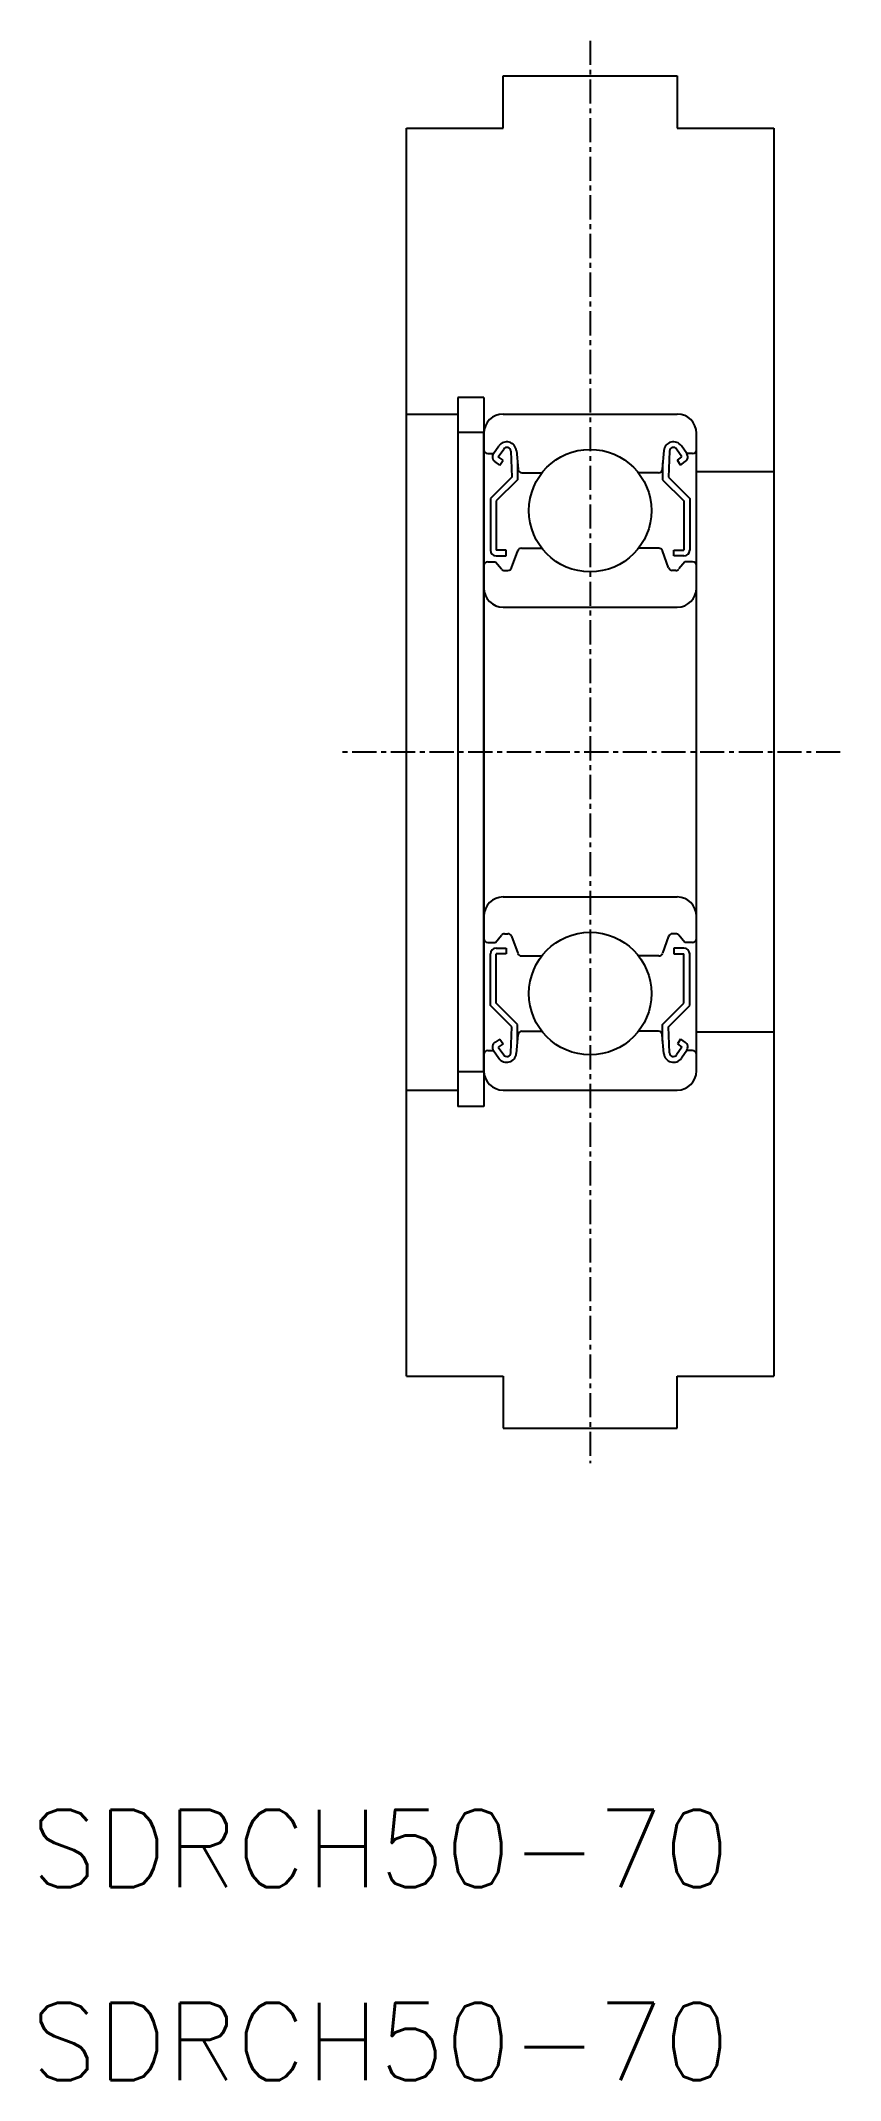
# Model space of a CAD drawing. Extents: x 1 to 42, y 0 to 106.
import ezdxf

# ---------------------------------------------------------------- set-up
doc = ezdxf.new("R2010")
doc.units = 0
doc.linetypes.add('CENTER', pattern=[2, 1.25, -0.25, 0.25, -0.25])
doc.layers.get('0').update_dxf_attribs({"linetype": 'CONTINUOUS'})
doc.layers.add('CENTER', color=1, linetype='CENTER')
doc.styles.get("Standard").update_dxf_attribs({"font": 'txt', "bigfont": 'BIGFONT'})

msp = doc.modelspace()

# ---------------------------------------------------------------- linework, layer by layer
at = {"color": 7, "linetype": 'CONTINUOUS'}
for p, q in [((24.44, 101.05, 28.58), (24.44, 103.75, 28.58)), ((24.44, 103.75, 28.58), (33.44, 103.75, 28.58)), ((33.44, 103.75, 28.58), (33.44, 101.05, 28.58)), ((19.44, 101.05, 28.58), (24.44, 101.05, 28.58)), ((19.44, 36.45, 28.58), (19.44, 101.05, 28.58)), ((33.44, 101.05, 28.58), (38.44, 101.05, 28.58)), ((38.44, 101.05, 28.58), (38.44, 36.45, 28.58)), ((22.09, 87.1), (22.09, 50.4)), ((23.44, 87.1), (22.09, 87.1)), ((23.44, 87.1), (23.44, 50.4)), ((19.44, 86.25), (22.09, 86.25)), ((24.44, 86.25), (33.44, 86.25)), ((23.44, 85.3), (22.09, 85.3)), ((23.44, 52.25), (23.44, 85.25)), ((23.94, 84.2), (24.22, 84.6)), ((33.94, 84.2), (33.66, 84.6)), ((34.44, 52.25), (34.44, 85.25)), ((34.44, 52.25), (34.44, 85.25)), ((23.64, 84.2), (23.94, 84.2)), ((24.26, 83.61), (24.01, 83.79)), ((24.18, 84.03), (24.47, 84.43)), ((24.43, 83.86), (24.18, 84.03)), ((24.26, 83.61), (24.43, 83.86)), ((24.83, 84.33), (24.88, 82.98)), ((25.12, 84.36), (25.21, 83.39)), ((25.18, 83.73), (25.18, 82.85)), ((32.75, 84.36), (32.66, 83.39)), ((32.69, 83.73), (32.69, 82.85)), ((33.05, 84.33), (32.99, 82.98)), ((33.69, 84.03), (33.41, 84.43)), ((33.45, 83.86), (33.69, 84.03)), ((33.62, 83.61), (33.45, 83.86)), ((33.62, 83.61), (33.86, 83.79)), ((34.24, 84.2), (33.94, 84.2)), ((24.88, 82.98), (23.78, 81.88)), ((25.18, 82.85), (24.08, 81.75)), ((25.41, 83.2), (26.43, 83.2)), ((32.47, 83.2), (31.44, 83.2)), ((32.69, 82.85), (33.79, 81.75)), ((32.99, 82.98), (34.09, 81.88)), ((38.44, 83.25, 28.58), (34.44, 83.25, 28.58)), ((23.78, 81.88), (23.78, 79.2)), ((24.08, 81.75), (24.08, 79.2)), ((33.79, 81.75), (33.79, 79.2)), ((34.09, 81.88), (34.09, 79.2)), ((24.6, 79.2), (24.08, 79.2)), ((24.6, 78.9), (24.6, 79.2)), ((25.38, 79.3), (26.43, 79.3)), ((32.49, 79.3), (31.44, 79.3)), ((33.27, 79.2), (33.79, 79.2)), ((33.27, 78.9), (33.27, 79.2)), ((23.64, 78.6), (24.04, 78.6)), ((24.04, 78.6), (24.35, 78.23)), ((24.08, 78.9), (24.6, 78.9)), ((24.51, 78.15), (24.68, 78.15)), ((24.87, 78.29), (25.19, 79.17)), ((33, 78.29), (32.68, 79.17)), ((33.37, 78.15), (33.19, 78.15)), ((33.79, 78.9), (33.27, 78.9)), ((33.84, 78.6), (33.52, 78.23)), ((34.24, 78.6), (33.84, 78.6)), ((24.44, 76.25), (33.44, 76.25)), ((24.44, 61.25), (33.44, 61.25)), ((23.44, 60.5), (23.44, 60.5)), ((24.04, 58.9), (24.35, 59.28)), ((24.51, 59.35), (24.68, 59.35)), ((24.87, 59.22), (25.19, 58.34)), ((33, 59.22), (32.68, 58.34)), ((33.37, 59.35), (33.19, 59.35)), ((33.84, 58.9), (33.52, 59.28)), ((23.64, 58.9), (24.04, 58.9)), ((23.78, 55.63), (23.78, 58.3)), ((24.08, 58.6), (24.6, 58.6)), ((24.08, 55.75), (24.08, 58.3)), ((24.6, 58.3), (24.08, 58.3)), ((24.6, 58.6), (24.6, 58.3)), ((25.38, 58.2), (26.43, 58.2)), ((32.49, 58.2), (31.44, 58.2)), ((33.27, 58.6), (33.27, 58.3)), ((33.79, 58.6), (33.27, 58.6)), ((33.27, 58.3), (33.79, 58.3)), ((33.79, 55.75), (33.79, 58.3)), ((34.24, 58.9), (33.84, 58.9)), ((34.09, 55.63), (34.09, 58.3)), ((24.88, 54.53), (23.78, 55.63)), ((25.18, 54.65), (24.08, 55.75)), ((32.69, 54.65), (33.79, 55.75)), ((32.99, 54.53), (34.09, 55.63)), ((24.26, 53.89), (24.01, 53.72)), ((24.26, 53.89), (24.43, 53.65)), ((24.83, 53.18), (24.88, 54.53)), ((25.12, 53.15), (25.21, 54.12)), ((25.18, 53.78), (25.18, 54.65)), ((25.41, 54.3), (26.43, 54.3)), ((32.47, 54.3), (31.44, 54.3)), ((32.75, 53.15), (32.66, 54.12)), ((32.69, 53.78), (32.69, 54.65)), ((33.05, 53.18), (32.99, 54.53)), ((33.62, 53.89), (33.45, 53.65)), ((33.62, 53.89), (33.86, 53.72)), ((38.44, 54.25, 28.58), (34.44, 54.25, 28.58)), ((23.64, 53.3), (23.94, 53.3)), ((23.94, 53.3), (24.22, 52.91)), ((24.43, 53.65), (24.18, 53.48)), ((24.18, 53.48), (24.47, 53.07)), ((33.69, 53.48), (33.41, 53.07)), ((33.45, 53.65), (33.69, 53.48)), ((33.94, 53.3), (33.66, 52.91)), ((34.24, 53.3), (33.94, 53.3)), ((23.44, 52.2), (22.09, 52.2)), ((19.44, 51.25), (22.09, 51.25)), ((24.44, 51.25), (33.44, 51.25)), ((23.44, 50.4), (22.09, 50.4)), ((19.44, 36.45, 28.58), (24.44, 36.45, 28.58)), ((24.44, 36.45, 28.58), (24.44, 33.75, 28.58)), ((33.44, 36.45, 28.58), (38.44, 36.45, 28.58)), ((33.44, 33.75, 28.58), (33.44, 36.45, 28.58)), ((24.44, 33.75, 28.58), (33.44, 33.75, 28.58))]:
    msp.add_line(p, q, dxfattribs=at)
for centre in [(28.94, 81.25), (28.94, 56.25)]:
    msp.add_circle(centre, 3.17, dxfattribs=at)
for centre, radius, start, end in [((24.44, 85.25), 1, 90, 180), ((33.44, 85.25), 1, 0, 90), ((24.62, 84.31), 0.5, 5.065, 144.9356), ((24.63, 84.32), 0.2, 2.1312, 144.9367), ((33.25, 84.31), 0.5, 35.0644, 174.935), ((33.25, 84.32), 0.2, 35.0633, 177.8688), ((23.64, 84.4), 0.2, 180, 270), ((24.18, 84.03), 0.3, 144.9356, 235.0377), ((33.69, 84.03), 0.3, 304.9623, 35.0644), ((34.24, 84.4), 0.2, 270, 0), ((25.41, 83.4), 0.2, 185.065, 270), ((32.47, 83.4), 0.2, 270, 354.935), ((24.08, 79.2), 0.3, 180, 270), ((25.38, 79.1), 0.2, 90, 159.9703), ((32.49, 79.1), 0.2, 20.0297, 90), ((33.79, 79.2), 0.3, 270, 0), ((23.64, 78.4), 0.2, 90, 180), ((24.51, 78.35), 0.2, 219.997, 270), ((24.68, 78.35), 0.2, 270, 339.9703), ((33.19, 78.35), 0.2, 200.0297, 270), ((33.37, 78.35), 0.2, 270, 320.003), ((34.24, 78.4), 0.2, 0, 90), ((24.44, 77.25), 1, 180, 270), ((33.44, 77.25), 1, 270, 0), ((24.44, 60.25), 1, 90, 180), ((33.44, 60.25), 1, 0, 90), ((24.51, 59.15), 0.2, 90, 140.003), ((24.68, 59.15), 0.2, 20.0297, 90), ((33.19, 59.15), 0.2, 90, 159.9703), ((33.37, 59.15), 0.2, 39.997, 90), ((23.64, 59.1), 0.2, 180, 270), ((24.08, 58.3), 0.3, 90, 180), ((25.38, 58.4), 0.2, 200.0297, 270), ((32.49, 58.4), 0.2, 270, 339.9703), ((33.79, 58.3), 0.3, 0, 90), ((34.24, 59.1), 0.2, 270, 0), ((25.41, 54.1), 0.2, 90, 174.935), ((32.47, 54.1), 0.2, 5.065, 90), ((23.64, 53.1), 0.2, 90, 180), ((24.18, 53.48), 0.3, 124.9623, 215.0644), ((24.62, 53.19), 0.5, 215.0644, 354.935), ((24.63, 53.19), 0.2, 215.0633, 357.8688), ((33.25, 53.19), 0.5, 185.065, 324.9356), ((33.25, 53.19), 0.2, 182.1312, 324.9367), ((33.69, 53.48), 0.3, 324.9356, 55.0377), ((34.24, 53.1), 0.2, 0, 90), ((24.44, 52.25), 1, 180, 270), ((33.44, 52.25), 1, 270, 0)]:
    msp.add_arc(centre, radius, start, end, dxfattribs=at)
at = {"layer": 'CENTER', "color": 1, "linetype": 'CENTER'}
for p, q in [((28.94, 105.57), (28.94, 31.94)), ((41.88, 68.75, 28.58), (16, 68.75, 28.58))]:
    msp.add_line(p, q, dxfattribs=at)

# ---------------------------------------------------------------- texts
at = {"color": 7, "linetype": 'CONTINUOUS'}
for p in [(0, 10), (0, 0)]:
    msp.add_text('SDRCH50-70', height=4, dxfattribs=at).set_placement(p)

doc.saveas('drawing.dxf')
